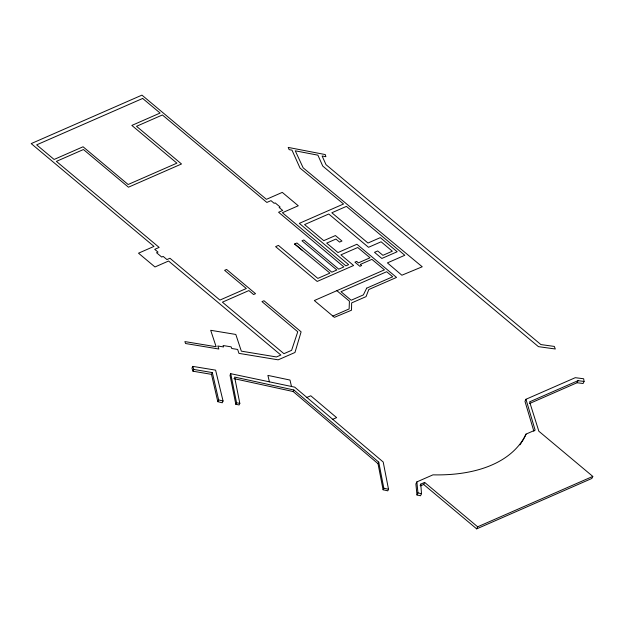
<?xml version="1.0" encoding="UTF-8"?>
<svg xmlns="http://www.w3.org/2000/svg" width="624" height="624" viewBox="0 0 624 624"><rect width="100%" height="100%" fill="white"/><g stroke="black" fill="none" stroke-linecap="round" stroke-linejoin="round"><path stroke-width="0.94" d="M192.8 366.389L191.966 368.16L192.995 371.21L211.489 374.353L217.799 401.684L222.23 402.784L223.064 401.014L215.6 370.141L192.8 366.389L193.83 369.439L192.995 371.21M211.489 374.353L212.324 372.583L193.83 369.439M230.747 373.69L230.014 375.235L235.817 404.305L239.093 404.953L239.819 403.4L234.601 377.06L293.881 389.984L378.745 462.142L383.822 488.218L383.089 489.762L387.793 490.838L388.518 489.286L383.206 462.01L294.715 387.161L230.747 373.69L236.551 402.753L235.817 404.305M217.799 401.684L218.634 399.914L212.324 372.583M383.089 489.762L378.011 463.687L293.147 391.529L293.881 389.984M378.011 463.687L378.745 462.142M525.954 399.274L535.127 430.123L526.055 434.101A180.812 99.005 25.3 0 1 432.97 474.848L416.863 481.9L415.888 483.967L416.98 494.972L420.521 495.76L421.496 493.701L420.779 484.107L424.648 482.414L477.664 526.804L592.8 476.408L538.847 431.231L529.604 401.864L578.035 380.663L584.072 381.443L583.658 378.76L575.266 377.684L525.954 399.274L524.979 401.341L533.887 431.285M420.131 485.488L420.779 484.107M416.98 494.972L417.955 492.905L416.863 481.9M420.576 485.839L423.673 484.481L424.648 482.414M423.673 484.481L476.689 528.871L477.664 526.804M526.055 434.101L525.073 436.168A180.812 99.005 25.3 0 1 521.984 441.776M529.511 403.549L577.06 382.73L578.035 380.663M584.072 381.443L583.097 383.51L577.06 382.73M592.8 476.408L591.825 478.468L476.689 528.871M294.653 243.992L296.938 242.993L331.82 272.197L336.859 269.989L301.977 240.786L303.849 239.967L338.731 269.17L343.879 266.916L278.585 212.254L282.695 210.452L279.139 207.472L280.129 207.035L275.176 202.886L274.186 203.323L270.972 200.639L266.861 202.441L162.388 114.972L136.508 126.305L181.506 163.979L128.45 187.2L83.452 149.526L56.394 161.374L159.151 247.408L154.729 249.343L158.005 252.088L156.546 252.736L161.71 257.057L163.168 256.417L166.936 259.568L169.946 258.25L219.913 300.082L246.324 288.514L224.609 270.332L226.606 269.459L255.536 293.678L253.57 294.536L248.875 290.573L222.401 302.164L283.936 353.683L291.603 350.321L297.757 331.773L261.979 301.618L263.975 300.745L301.111 331.835L294.973 352.482L278.171 359.837L238.945 353.363L237.65 349.448L231.707 348.473L231.169 346.858L223.096 345.524L223.564 346.952L217.838 346L218.837 349.019L185.539 343.52L184.899 341.593L216.13 346.749L210.701 330.299L235.817 334.448L241.332 351.148L276.471 356.951L280.862 355.033L168.574 261.019L154.978 266.971L138.512 253.188L153.988 246.41L31.2 143.606L141.944 95.129L266.409 199.337L282.282 192.387L298.272 205.772L282.399 212.722L345.875 265.863L348.629 264.662L299.302 223.369L343.551 203.993L300.027 168.082L292.001 150.15L289.146 149.651L288.218 147.412L325.299 154.58L325.876 156.702L322.117 155.977L326.001 164.658L540.868 344.557L554.315 346.429L555.298 348.995L538.434 346.648L322.756 166.078L317.905 155.165L295.261 150.813L303.155 167.825L422.23 266.776L401.864 275.223L387.418 262.891L404.812 255.271L346.414 206.388L331.835 212.768L367.973 243.025L380.32 237.619L397.184 251.745L381.841 258.461L374.517 252.33L377.676 250.942L382.91 255.325L392.34 251.199L381.108 241.792L368.519 247.307L328.747 214.009L304.574 224.593L323.755 240.661L335.416 235.552L341.968 241.043L339.565 242.096L335.938 239.062L326.687 243.11L337.958 252.548L356.905 244.257L396.536 277.43L368.792 289.528L366.054 296.618L351.647 302.921L351.523 310.206L334.394 317.351L314.324 300.542L384.439 269.849L371.904 259.358L360.313 264.436L361.639 265.543L359.876 266.315L354.923 262.166L356.686 261.401L358.426 262.86L370.024 257.782L357.747 247.502L340.915 254.873L353.613 265.504L317.187 281.447L275.605 246.636L278.421 245.404L317.834 278.405L329.956 273.101L294.653 243.992L302.679 250.708M332.857 316.064L349.136 308.935L349.417 301.189L336.859 290.675M306.322 397.675L310.775 395.78L336.625 417.635L332.311 419.476M236.551 402.753L239.819 403.4M233.867 378.612L293.147 391.529M417.955 492.905L421.496 493.701M383.822 488.218L388.518 489.286M218.634 399.914L223.064 401.014M291.509 386.513L289.996 380.055L267.899 375.398L269.412 381.857M521.485 442.549A180.812 99.005 25.3 0 1 519.917 444.826M366.694 288.155L363.363 294.91L351.179 300.245L340.993 291.712L386.669 271.721L392.699 276.767L366.694 288.155M142.662 98.452L36.66 144.854L54.101 159.455L83.062 146.78L128.131 184.509L176.912 163.153L131.851 125.424L160.103 113.053L142.662 98.452"/></g></svg>
